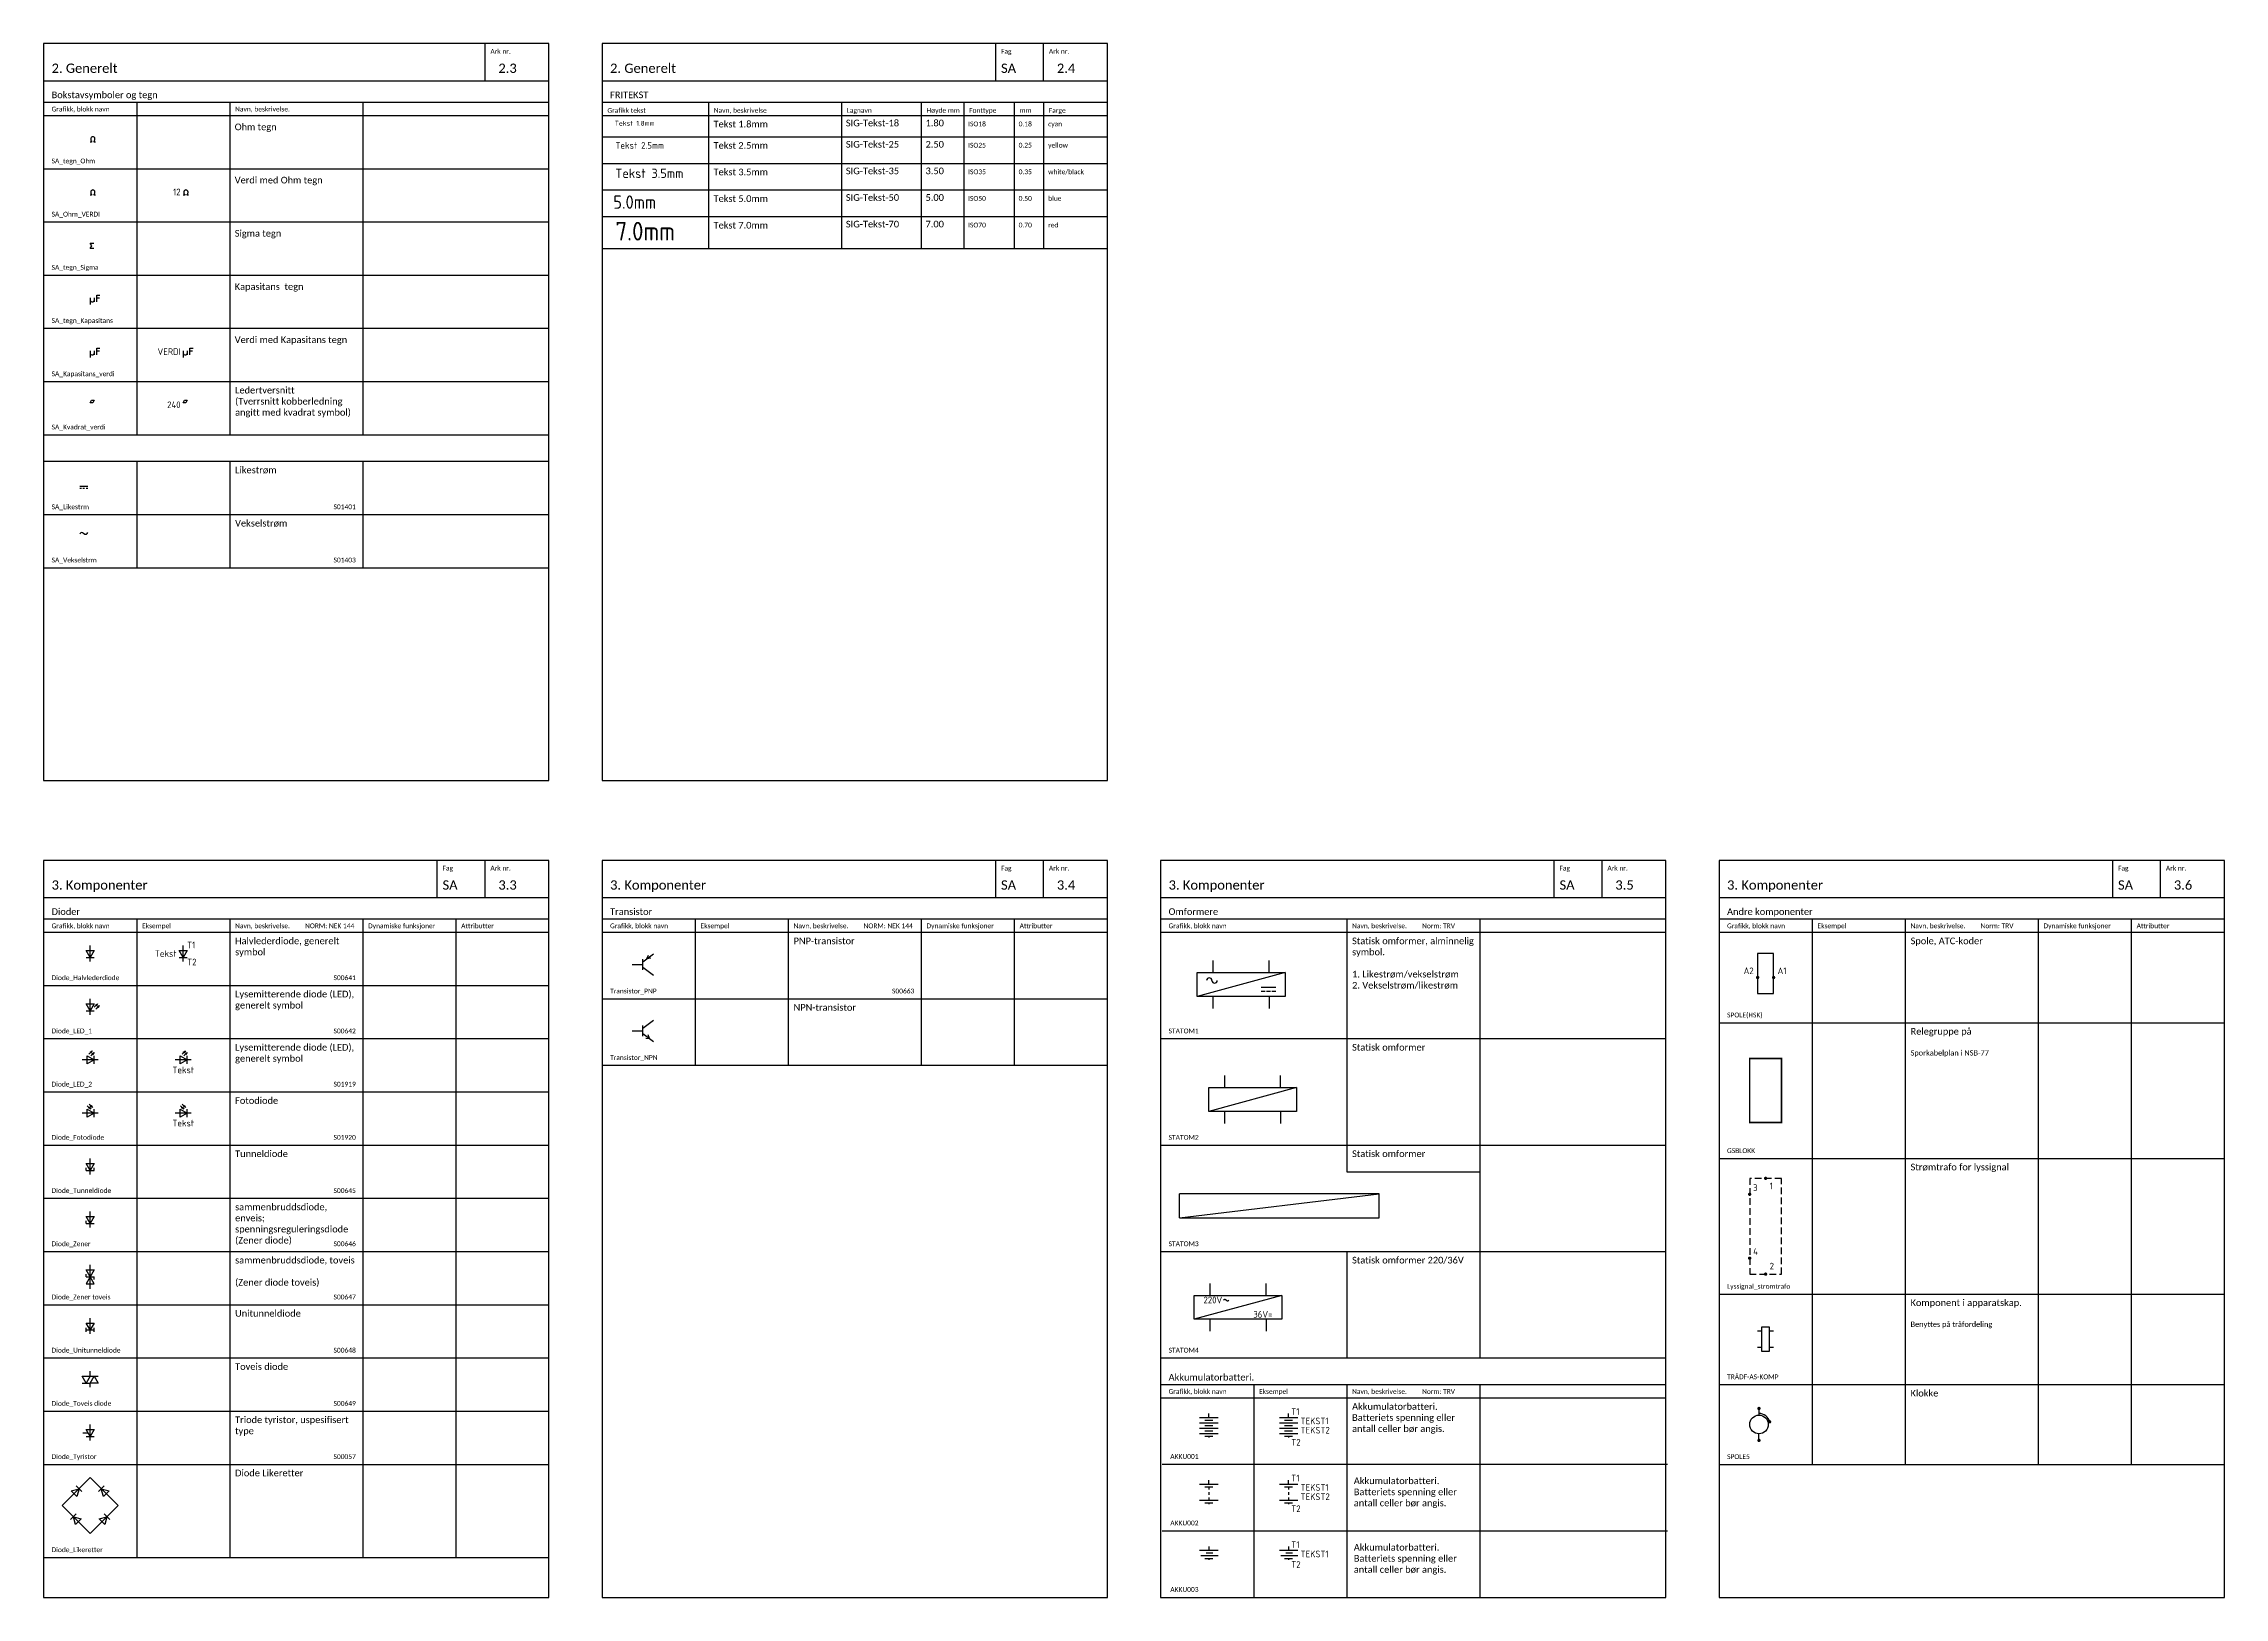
# Model space of a CAD drawing. Extents: x -220 to 1240, y -2179 to 277.
# Drawn here: x 420 to 1240, y -614 to -30 of the extents above; entities that cross this region are included whole.
import ezdxf
from ezdxf.enums import TextEntityAlignment as Align

# ---------------------------------------------------------------- set-up
doc = ezdxf.new("R2010")
doc.units = 0
doc.linetypes.add('HIDDEN_Signal', pattern=[3.75, 2.5, -1.25])
for name, color, linetype in [('KOMP-TEKST25', 2, 'Continuous'), ('KOMP-TEKST35', 7, 'Continuous'), ('KOMPONENTER', 2, 'Continuous'), ('RAMME', 5, 'Continuous'), ('RAMME SYMBOLER', 4, 'Continuous'), ('RAMME TEKST', 7, 'Continuous'), ('Sig-komponenter', 2, 'Continuous'), ('SIG-Tekst-18', 4, 'Continuous'), ('SIG-Tekst-25', 2, 'Continuous'), ('SIG-Tekst-35', 7, 'Continuous'), ('SIG-Tekst-50', 5, 'Continuous'), ('SIG-Tekst-70', 1, 'Continuous')]:
    doc.layers.add(name, color=color, linetype=linetype)
doc.styles.add('Calibri', font='calibri.ttf')
doc.styles.add('ISO18', font='ISO3098.SHX', dxfattribs={"width": 0.85, "height": 1.8})
doc.styles.add('ISO25', font='iso3098.shx', dxfattribs={"height": 2.5})
doc.styles.add('ISO35', font='ISO3098.SHX', dxfattribs={"height": 3.5})
doc.styles.add('ISO50', font='isocp.shx', dxfattribs={"height": 5})
doc.styles.add('ISO70', font='isocp.shx', dxfattribs={"height": 7})

# ---------------------------------------------------------------- blocks, each defined once
blk = doc.blocks.new('STATOM1')
at = {"layer": 'KOMPONENTER', "color": 0, "linetype": 'ByBlock'}
blk.add_line((18, -11.5), (19.5, -11.5), dxfattribs=at)
at = {"layer": 'KOMPONENTER', "color": 0, "linetype": 'ByBlock', "lineweight": -2}
for p, q in [((20, -11.5), (21.5, -11.5)), ((22, -11.5), (23.5, -11.5))]:
    blk.add_line(p, q, dxfattribs=at)
for points in [[(0, -4.5), (0, 0)], [(21, -4.5), (21, 0)], [(27, -4.5), (-6, -13.5)], [(-6, -4.5), (27, -4.5)], [(-6, -13.5), (-6, -4.5)], [(27, -4.5), (27, -13.5)], [(27, -13.5), (-6, -13.5)], [(0, -18), (0, -13.5)], [(18, -10), (23.5, -10)], [(21, -13.5), (21, -18)]]:
    blk.add_lwpolyline(points, dxfattribs=at)
for centre, start, end in [((-1.5, -7.5), 0, 180), ((0.5, -7.5), 180, 0)]:
    blk.add_arc(centre, 1, start, end, dxfattribs=at)
at = {"layer": 'KOMP-TEKST25', "linetype": 'ByBlock', "lineweight": -2, "style": 'ISO25'}
for tag, p in [('TILKOPL1', (1.5, -2.5)), ('TILKOPL2', (22.5, -2.5)), ('T1', (2, -7.5)), ('TILKOPL3', (1.5, -18.02)), ('TILKOPL4', (22.5, -18.02))]:
    blk.add_attdef(tag, p, '', height=2.5, dxfattribs=at)
blk.add_attdef('T2', text='', height=2.5, dxfattribs=at).set_placement((17.4, -12.91), align=Align.RIGHT)
blk = doc.blocks.new('STATOM2')
at = {"layer": 'KOMPONENTER', "color": 0, "linetype": 'ByBlock', "lineweight": -2}
for points in [[(0, -4.5), (0, 0)], [(21, -4.5), (21, 0)], [(27, -4.5), (-6, -13.5)], [(-6, -4.5), (27, -4.5)], [(27, -13.5), (-6, -13.5)], [(0, -18), (0, -13.5)], [(21, -13.5), (21, -18)]]:
    blk.add_lwpolyline(points, dxfattribs=at)
at = {"layer": 'KOMPONENTER', "color": 0, "linetype": 'ByBlock'}
for points in [[(-6, -13.5), (-6, -4.5)], [(27, -4.5), (27, -13.5)]]:
    blk.add_lwpolyline(points, dxfattribs=at)
at = {"layer": 'KOMP-TEKST25', "linetype": 'ByBlock', "lineweight": -2, "style": 'ISO25'}
for tag, p in [('TILKOPL1', (1.5, -2.5)), ('TILKOPL2', (22.5, -2.5)), ('T1', (-4.82, -7.5)), ('TILKOPL3', (1.5, -18.02)), ('TILKOPL4', (22.5, -18.02))]:
    blk.add_attdef(tag, p, '', height=2.5, dxfattribs=at)
blk.add_attdef('T2', text='', height=2.5, dxfattribs=at).set_placement((25.95, -12.91), align=Align.RIGHT)
blk = doc.blocks.new('STATOM3')
at = {"layer": 'KOMPONENTER', "color": 0, "linetype": 'ByBlock', "lineweight": -2}
for points in [[(-6, -9), (69, 0)], [(-6, -9), (-6, 0)], [(0, 0), (-6, 0)], [(63, 0), (0, 0)], [(69, 0), (63, 0)], [(69, -9), (69, 0)], [(-6, -9), (0, -9)], [(0, -9), (63, -9)], [(63, -9), (69, -9)]]:
    blk.add_lwpolyline(points, dxfattribs=at)
at = {"layer": 'KOMP-TEKST25', "linetype": 'ByBlock', "lineweight": -2, "style": 'ISO25'}
for tag, p in [('TILKOPL1', (1.57, 1.42)), ('TILKOPL2', (64.49, 1.42)), ('TEKST1', (0, -4.5)), ('TILKOPL3', (1.57, -14.1)), ('TILKOPL4', (64.49, -14.1))]:
    blk.add_attdef(tag, p, '', height=2.5, dxfattribs=at)
blk.add_attdef('TEKST2', text='', height=2.5, dxfattribs=at).set_placement((63.06, -7.5), align=Align.RIGHT)
blk = doc.blocks.new('STATOM4')
at = {"layer": 'KOMPONENTER', "color": 0, "linetype": 'ByBlock', "lineweight": -2}
for points in [[(0, -4.5), (0, 0)], [(21, -4.5), (21, 0)], [(-6, -4.5), (27, -4.5)], [(27, -4.5), (-6, -13.5)], [(-6, -13.5), (-6, -4.5)], [(5.03, -6.27), (5.15, -6.16), (5.26, -6.08), (5.35, -6.02), (5.44, -5.99), (5.51, -5.98), (5.59, -5.98), (5.66, -6.01), (5.74, -6.04), (5.81, -6.09), (5.89, -6.15), (5.97, -6.21), (6.05, -6.27), (6.13, -6.33), (6.2, -6.39), (6.28, -6.45), (6.36, -6.5), (6.43, -6.53), (6.5, -6.56), (6.58, -6.56), (6.66, -6.55), (6.74, -6.52), (6.84, -6.46), (6.94, -6.38), (7.06, -6.27)], [(27, -4.5), (27, -13.5)], [(27, -13.5), (-6, -13.5)], [(0, -18), (0, -13.5)], [(21, -13.5), (21, -18)]]:
    blk.add_lwpolyline(points, dxfattribs=at)
at = {"layer": 'KOMP-TEKST25', "linetype": 'ByBlock', "lineweight": -2, "style": 'ISO25'}
for tag, p in [('TILKOPL1', (1.5, -2.5)), ('TILKOPL2', (22.5, -2.5)), ('T1', (-2.5, -7.5)), ('TILKOPL3', (1.5, -18.02)), ('TILKOPL4', (22.5, -18.02))]:
    blk.add_attdef(tag, p, '', height=2.5, dxfattribs=at)
blk.add_attdef('T2', text='', height=2.5, dxfattribs=at).set_placement((23.4, -12.91), align=Align.RIGHT)
blk = doc.blocks.new('Diode_Halvlederdiode')
at = {"color": 0, "linetype": 'ByBlock', "lineweight": -2}
for p, q in [((0, -6), (0, 0)), ((-1.5, -1.9), (1.5, -1.9)), ((0, -4.5), (-1.5, -1.9)), ((-1.5, -4.5), (1.5, -4.5)), ((1.5, -1.9), (0, -4.5))]:
    blk.add_line(p, q, dxfattribs=at)
at = {"layer": 'KOMP-TEKST25', "style": 'ISO25'}
for tag, p in [('T1', (1.5, -1.05)), ('T2', (1.5, -7.45))]:
    blk.add_attdef(tag, p, '', height=2.5, dxfattribs=at)
blk.add_attdef('TEKST', text='', height=2.5, dxfattribs=at).set_placement((-2.5, -4.25), align=Align.RIGHT)
blk = doc.blocks.new('Diode_LED_1')
at = {"linetype": 'ByBlock', "lineweight": -2}
h = blk.add_hatch(color=0, dxfattribs=at)
h.dxf.hatch_style = 1
h.paths.add_polyline_path([(2.31, -2.74), (1.97, -2.39), (2.77, -1.93)])
h = blk.add_hatch(color=0, dxfattribs=at)
h.dxf.hatch_style = 1
h.paths.add_polyline_path([(2.97, -3.4), (2.63, -3.05), (3.43, -2.59)])
at = {"color": 0, "linetype": 'ByBlock', "lineweight": -2}
for p, q in [((0, -6), (0, 0)), ((-1.5, -1.9), (1.5, -1.9)), ((0, -4.5), (-1.5, -1.9)), ((-1.5, -4.5), (1.5, -4.5)), ((1.5, -1.9), (0, -4.5)), ((2.77, -1.93), (1.5, -3.2)), ((3.43, -2.59), (2.16, -3.86))]:
    blk.add_line(p, q, dxfattribs=at)
for points in [[(2.31, -2.74), (1.97, -2.39), (2.77, -1.93)], [(2.97, -3.4), (2.63, -3.05), (3.43, -2.59)]]:
    blk.add_lwpolyline(points, close=True, dxfattribs=at)
at = {"layer": 'KOMP-TEKST25', "style": 'ISO25'}
for tag, p in [('T1', (1.5, -1.05)), ('T2', (1.5, -7.45))]:
    blk.add_attdef(tag, p, '', height=2.5, dxfattribs=at)
blk.add_attdef('TEKST', text='', height=2.5, dxfattribs=at).set_placement((-2.5, -4.25), align=Align.RIGHT)
blk = doc.blocks.new('Diode_LED_2')
at = {"linetype": 'ByBlock', "lineweight": -2}
h = blk.add_hatch(color=0, dxfattribs=at)
h.dxf.hatch_style = 1
h.paths.add_polyline_path([(3.35, 2.63), (3.01, 2.97), (3.81, 3.43)])
h = blk.add_hatch(color=0, dxfattribs=at)
h.dxf.hatch_style = 1
h.paths.add_polyline_path([(4.01, 1.97), (3.67, 2.31), (4.47, 2.77)])
at = {"color": 0, "linetype": 'ByBlock', "lineweight": -2}
for p, q in [((6, 0), (0, 0)), ((1.9, -1.5), (1.9, 1.5)), ((1.9, 1.5), (4.5, 0)), ((4.5, 0), (1.9, -1.5)), ((3.81, 3.43), (2.54, 2.16)), ((4.47, 2.77), (3.2, 1.5)), ((4.5, -1.5), (4.5, 1.5))]:
    blk.add_line(p, q, dxfattribs=at)
for points in [[(3.35, 2.63), (3.01, 2.97), (3.81, 3.43)], [(4.01, 1.97), (3.67, 2.31), (4.47, 2.77)]]:
    blk.add_lwpolyline(points, close=True, dxfattribs=at)
at = {"layer": 'KOMP-TEKST25', "style": 'ISO25'}
blk.add_attdef('TEKST', text='', height=2.5, dxfattribs=at).set_placement((3, -5), align=Align.CENTER)
blk = doc.blocks.new('Diode_Fotodiode')
at = {"linetype": 'ByBlock', "lineweight": -2}
h = blk.add_hatch(color=0, dxfattribs=at)
h.dxf.hatch_style = 1
h.paths.add_polyline_path([(2.39, 1.97), (2.74, 2.31), (3.2, 1.5)])
h = blk.add_hatch(color=0, dxfattribs=at)
h.dxf.hatch_style = 1
h.paths.add_polyline_path([(3.05, 2.63), (3.4, 2.97), (3.86, 2.16)])
at = {"color": 0, "linetype": 'ByBlock', "lineweight": -2}
for p, q in [((6, 0), (0, 0)), ((1.9, -1.5), (1.9, 1.5)), ((1.9, 1.5), (4.5, 0)), ((4.5, 0), (1.9, -1.5)), ((3.2, 1.5), (1.93, 2.77)), ((3.86, 2.16), (2.59, 3.43)), ((4.5, -1.5), (4.5, 1.5))]:
    blk.add_line(p, q, dxfattribs=at)
for points in [[(2.39, 1.97), (2.74, 2.31), (3.2, 1.5)], [(3.05, 2.63), (3.4, 2.97), (3.86, 2.16)]]:
    blk.add_lwpolyline(points, close=True, dxfattribs=at)
at = {"layer": 'KOMP-TEKST25', "style": 'ISO25'}
blk.add_attdef('TEKST', text='', height=2.5, dxfattribs=at).set_placement((3, -5), align=Align.CENTER)
blk = doc.blocks.new('Diode_Tunneldiode')
at = {"color": 0, "linetype": 'ByBlock', "lineweight": -2}
for p, q in [((0, -6), (0, 0)), ((-1.5, -1.9), (1.5, -1.9)), ((0, -4.5), (-1.5, -1.9)), ((-1.5, -4.5), (-1.5, -3.5)), ((-1.5, -4.5), (1.5, -4.5)), ((1.5, -1.9), (0, -4.5)), ((1.5, -4.5), (1.5, -3.5))]:
    blk.add_line(p, q, dxfattribs=at)
at = {"layer": 'KOMP-TEKST25', "style": 'ISO25'}
for tag, p in [('T1', (1.5, -1.05)), ('T2', (1.5, -7.45))]:
    blk.add_attdef(tag, p, '', height=2.5, dxfattribs=at)
blk.add_attdef('TEKST', text='', height=2.5, dxfattribs=at).set_placement((-2.5, -4.25), align=Align.RIGHT)
blk = doc.blocks.new('Diode_Zener')
at = {"color": 0, "linetype": 'ByBlock', "lineweight": -2}
for p, q in [((0, -6), (0, 0)), ((-1.5, -1.9), (1.5, -1.9)), ((0, -4.5), (-1.5, -1.9)), ((-1.5, -4.5), (-1.5, -3.5)), ((-1.5, -4.5), (1.5, -4.5)), ((1.5, -1.9), (0, -4.5))]:
    blk.add_line(p, q, dxfattribs=at)
at = {"layer": 'KOMP-TEKST25', "style": 'ISO25'}
for tag, p in [('T1', (1.5, -1.05)), ('T2', (1.5, -7.45))]:
    blk.add_attdef(tag, p, '', height=2.5, dxfattribs=at)
blk.add_attdef('TEKST', text='', height=2.5, dxfattribs=at).set_placement((-2.5, -4.25), align=Align.RIGHT)
blk = doc.blocks.new('Diode_Zener toveis')
at = {"color": 0, "linetype": 'ByBlock', "lineweight": -2}
for p, q in [((0, -9), (0, 0)), ((-1.5, -1.9), (1.5, -1.9)), ((0, -4.5), (-1.5, -1.9)), ((-1.5, -4.5), (-1.5, -3.5)), ((-1.5, -4.5), (1.5, -4.5)), ((0, -4.5), (-1.5, -7.1)), ((-1.5, -7.1), (1.5, -7.1)), ((1.5, -1.9), (0, -4.5)), ((1.5, -7.1), (0, -4.5)), ((1.5, -5.5), (1.5, -4.5))]:
    blk.add_line(p, q, dxfattribs=at)
at = {"layer": 'KOMP-TEKST25', "style": 'ISO25'}
for tag, p in [('T1', (1.5, -1.05)), ('T2', (1.5, -10.45))]:
    blk.add_attdef(tag, p, '', height=2.5, dxfattribs=at)
blk.add_attdef('TEKST', text='', height=2.5, dxfattribs=at).set_placement((-2.5, -5.75), align=Align.RIGHT)
blk = doc.blocks.new('Diode_Unitunneldiode')
at = {"color": 0, "linetype": 'ByBlock', "lineweight": -2}
for p, q in [((0, -6), (0, 0)), ((-1.5, -1.9), (1.5, -1.9)), ((0, -4.5), (-1.5, -1.9)), ((-1.5, -5.25), (-1.5, -3.75)), ((-1.5, -4.5), (1.5, -4.5)), ((1.5, -1.9), (0, -4.5)), ((1.5, -5.25), (1.5, -3.75))]:
    blk.add_line(p, q, dxfattribs=at)
at = {"layer": 'KOMP-TEKST25', "style": 'ISO25'}
for tag, p in [('T1', (1.5, -1.05)), ('T2', (1.5, -7.45))]:
    blk.add_attdef(tag, p, '', height=2.5, dxfattribs=at)
blk.add_attdef('TEKST', text='', height=2.5, dxfattribs=at).set_placement((-2.5, -4.25), align=Align.RIGHT)
blk = doc.blocks.new('Diode_Toveis diode')
at = {"color": 0, "linetype": 'ByBlock', "lineweight": -2}
for p, q in [((0, -1.9), (0, 0)), ((-3, -1.9), (0, -1.9)), ((-1.5, -4.5), (-3, -1.9)), ((-3, -4.5), (0, -4.5)), ((0, -1.9), (-1.5, -4.5)), ((0, -4.5), (1.5, -1.9)), ((0, -1.9), (3, -1.9)), ((0, -6), (0, -4.5)), ((3, -4.5), (0, -4.5)), ((1.5, -1.9), (3, -4.5))]:
    blk.add_line(p, q, dxfattribs=at)
at = {"layer": 'KOMP-TEKST25', "style": 'ISO25'}
for tag, p in [('T1', (1.5, -1.05)), ('T2', (1.5, -7.45))]:
    blk.add_attdef(tag, p, '', height=2.5, dxfattribs=at)
blk.add_attdef('TEKST', text='', height=2.5, dxfattribs=at).set_placement((-4, -4.25), align=Align.RIGHT)
blk = doc.blocks.new('Diode_Tyristor')
at = {"color": 0, "linetype": 'ByBlock', "lineweight": -2}
for p, q in [((0, -6), (0, 0)), ((-2.75, -3.2), (-0.75, -3.2)), ((-1.5, -1.9), (1.5, -1.9)), ((0, -4.5), (-1.5, -1.9)), ((-1.5, -4.5), (1.5, -4.5)), ((1.5, -1.9), (0, -4.5))]:
    blk.add_line(p, q, dxfattribs=at)
at = {"layer": 'KOMP-TEKST25', "style": 'ISO25'}
for tag, p in [('T1', (1.5, -1.05)), ('T2', (1.5, -7.45))]:
    blk.add_attdef(tag, p, '', height=2.5, dxfattribs=at)
blk.add_attdef('TEKST', text='', height=2.5, dxfattribs=at).set_placement((-3.5, -4.25), align=Align.RIGHT)
blk = doc.blocks.new('Diode_Likeretter')
at = {"color": 0, "linetype": 'ByBlock', "lineweight": -2}
for p, q in [((0, 0), (-10.5, -10.5)), ((0, 0), (10.5, -10.5)), ((-7.09, -4.97), (-4.19, -4.19)), ((-4.97, -7.09), (-7.09, -4.97)), ((-3.13, -5.25), (-5.25, -3.13)), ((-4.19, -4.19), (-4.97, -7.09)), ((5.25, -3.13), (3.13, -5.25)), ((4.97, -7.09), (4.19, -4.19)), ((4.19, -4.19), (7.09, -4.97)), ((7.09, -4.97), (4.97, -7.09)), ((-10.5, -10.5), (0, -21)), ((-5.25, -13.63), (-7.37, -15.75)), ((-5.53, -17.59), (-6.31, -14.69)), ((-6.31, -14.69), (-3.41, -15.47)), ((-3.41, -15.47), (-5.53, -17.59)), ((10.5, -10.5), (0, -21)), ((3.41, -15.47), (6.31, -14.69)), ((5.53, -17.59), (3.41, -15.47)), ((7.37, -15.75), (5.25, -13.63)), ((6.31, -14.69), (5.53, -17.59))]:
    blk.add_line(p, q, dxfattribs=at)
at = {"layer": 'KOMP-TEKST25', "style": 'ISO25'}
blk.add_attdef('TEKST', text='', height=2.5, dxfattribs=at).set_placement((0, -26), align=Align.CENTER)
blk = doc.blocks.new('Transistor_PNP')
at = {"color": 0, "linetype": 'ByBlock', "lineweight": -2}
for p, q in [((0, 0), (4, 0)), ((4, 1), (8, 4)), ((4, -2), (4, 2)), ((5.48, 2.11), (6.07, 3.49)), ((6.97, 2.29), (5.48, 2.11)), ((4, -1), (8, -4))]:
    blk.add_line(p, q, dxfattribs=at)
blk = doc.blocks.new('AKKU001')
at = {"layer": 'KOMPONENTER', "color": 0, "linetype": 'ByBlock', "lineweight": -2}
for points in [[(0, -1.5), (0, 0)], [(-3.5, -1.5), (3.5, -1.5)], [(-3.5, -3.5), (3.5, -3.5)], [(-3.5, -5.5), (3.5, -5.5)], [(-3.5, -7.5), (3.5, -7.5)], [(-1.5, -2.5), (1.5, -2.5)], [(-1.5, -4.5), (1.5, -4.5)], [(-1.5, -6.5), (1.5, -6.5)], [(-1.5, -8.5), (1.5, -8.5)], [(0, -8.5), (0, -9)]]:
    blk.add_lwpolyline(points, dxfattribs=at)
at = {"layer": 'KOMP-TEKST25', "style": 'ISO25'}
for tag, p in [('TILKOPL1', (1, -0.5)), ('TEKST1', (4.5, -4)), ('TEKST2', (4.5, -7.48)), ('TILKOPL2', (1, -12.01))]:
    blk.add_attdef(tag, p, '', height=2.5, dxfattribs=at)
blk = doc.blocks.new('AKKU002')
at = {"layer": 'KOMPONENTER', "color": 0, "linetype": 'ByBlock', "lineweight": -2}
for points in [[(0, -1.5), (0, 0)], [(-3.5, -1.5), (3.5, -1.5)], [(-3.5, -7.5), (3.5, -7.5)], [(-1.5, -2.5), (1.5, -2.5)], [(0, -2.5), (0, -3.5)], [(0, -4.5), (0, -5.5)], [(0, -6.5), (0, -7.5)], [(-1.5, -8.5), (1.5, -8.5)], [(0, -8.5), (0, -9)]]:
    blk.add_lwpolyline(points, dxfattribs=at)
at = {"layer": 'KOMP-TEKST25', "style": 'ISO25'}
for tag, p in [('TILKOPL1', (1, -0.5)), ('TEKST1', (4.5, -4)), ('TEKST2', (4.5, -7.48)), ('TILKOPL2', (1, -12.01))]:
    blk.add_attdef(tag, p, '', height=2.5, dxfattribs=at)
blk = doc.blocks.new('AKKU003')
at = {"layer": 'KOMPONENTER', "color": 0, "linetype": 'ByBlock', "lineweight": -2}
for points in [[(0, 0), (0, -1.5)], [(3.5, -1.5), (-3.5, -1.5)], [(3.5, -3.5), (-3, -3.5)], [(-1.5, -4.5), (1.5, -4.5)], [(1.5, -2.5), (-1, -2.5)], [(0, -4.5), (0, -5)]]:
    blk.add_lwpolyline(points, dxfattribs=at)
at = {"layer": 'KOMP-TEKST25', "style": 'ISO25'}
for tag, p in [('TILKOPL1', (1, -0.5)), ('TILKOPL2', (1, -7.97)), ('TEKST1', (4.5, -4))]:
    blk.add_attdef(tag, p, '', height=2.5, dxfattribs=at)
blk = doc.blocks.new('Transistor_NPN')
at = {"color": 0, "linetype": 'ByBlock', "lineweight": -2}
for p, q in [((0, 0), (4, 0)), ((4, 1), (8, 4)), ((4, -2), (4, 2)), ((4, -1), (8, -4)), ((5.03, -2.71), (6.52, -2.89)), ((6.52, -2.89), (5.93, -1.51))]:
    blk.add_line(p, q, dxfattribs=at)
blk = doc.blocks.new('SA_tegn_Sigma')
blk.add_lwpolyline([(1.33, 0), (0, 0), (0.66, 1.05), (0, 2), (1.33, 2)])
blk = doc.blocks.new('SA_Likestrm')
for p, q in [((0, 0.75), (3, 0.75)), ((0, 0), (0.65, 0)), ((1.175, 0), (1.825, 0)), ((2.35, 0), (3, 0))]:
    blk.add_line(p, q)
blk = doc.blocks.new('SA_Vekselstrm')
blk.add_line((1.17, 0.5), (1.83, 0.11))
for centre, start, end in [((0.77, -0.18), 59.89421, 166.67654), ((2.23, 0.79), 239.89421, 346.67654)]:
    blk.add_arc(centre, 0.791, start, end)
blk = doc.blocks.new('SA_tegn_Ohm')
at = {"linetype": 'ByBlock', "lineweight": -2}
blk.add_open_spline([(2, 0), (1.83, 0), (1.65, 0), (1.46, 0), (1.46, 0.11), (1.46, 0.24), (1.46, 0.37), (1.54, 0.43), (1.61, 0.51), (1.75, 0.74), (1.79, 0.91), (1.8, 1.18), (1.79, 1.29), (1.73, 1.49), (1.68, 1.59), (1.52, 1.8), (1.4, 1.89), (1.18, 1.98), (1.08, 2), (0.9, 2), (0.8, 1.98), (0.58, 1.88), (0.46, 1.78), (0.31, 1.57), (0.27, 1.48), (0.2, 1.25), (0.19, 1.09), (0.24, 0.79), (0.3, 0.64), (0.43, 0.46), (0.48, 0.41), (0.54, 0.37), (0.54, 0.24), (0.54, 0.11), (0.54, 0), (0.35, 0), (0.17, 0), (0, 0)], degree=3, knots=[0, 0, 0, 0, 1, 1, 1, 2, 2, 2, 2.384119, 2.384119, 2.920802, 2.920802, 3.298001, 3.298001, 3.6752, 3.6752, 4.181985, 4.181985, 4.543091, 4.543091, 4.904196, 4.904196, 5.422313, 5.422313, 5.774891, 5.774891, 6.289468, 6.289468, 6.804044, 6.804044, 7.066694, 7.066694, 7.066694, 8.066694, 8.066694, 8.066694, 9.066694, 9.066694, 9.066694, 9.066694], dxfattribs=at)
blk = doc.blocks.new('SA_Ohm_VERDI')
blk.add_blockref('SA_tegn_Ohm', (0, 0))
at = {"layer": 'KOMP-TEKST25', "style": 'ISO25'}
blk.add_attdef('VERDI', text='', height=2.5, dxfattribs=at).set_placement((-1, 0), align=Align.RIGHT)
blk = doc.blocks.new('GSBLOKK')
at = {"const_width": 0.6}
blk.add_lwpolyline([(0, -12), (0, 12), (12, 12), (12, -12)], close=True, dxfattribs=at)
at = {"layer": 'KOMP-TEKST25', "style": 'ISO25'}
for tag, p in [('6', (-3, 7)), ('1', (2, 8)), ('9', (14, 7)), ('7', (-3, 1)), ('2', (2, 5)), ('3', (2, 2)), ('10', (14, 1)), ('8', (-3, -5)), ('4', (2, -6)), ('5', (2, -9)), ('11', (14, -5))]:
    blk.add_attdef(tag, p, '', height=2.5, dxfattribs=at)
blk = doc.blocks.new('Lyssignal_stromtrafo')
at = {"layer": 'KOMPONENTER', "color": 0, "linetype": 'HIDDEN_Signal'}
for p, q in [((6, 0), (-6, 0)), ((6, 0), (-6, 0)), ((-6, 0), (-6, -36)), ((6, -36), (6, 0)), ((-6, -36), (6, -36))]:
    blk.add_line(p, q, dxfattribs=at)
at = {"layer": 'KOMPONENTER', "color": 0, "linetype": 'ByBlock', "const_width": 0.625}
for points in [[(-0.31, 0, 1), (0.31, 0, 1)], [(-6.31, -6, 1), (-5.69, -6, 1)], [(-6.31, -30, 1), (-5.69, -30, 1)], [(-0.31, -36, 1), (0.31, -36, 1)]]:
    blk.add_lwpolyline(points, format="xyb", close=True, dxfattribs=at)
at = {"layer": 'KOMP-TEKST25', "style": 'ISO25'}
for tag, p in [('3', (-4.69, -4.75)), ('1', (1.52, -4.1)), ('4', (-4.69, -28.75)), ('2', (1.52, -34.24))]:
    blk.add_attdef(tag, p, '', height=2.5, dxfattribs=at)
at = {"layer": 'KOMP-TEKST35', "style": 'ISO35'}
blk.add_attdef('NUMMER', text='', height=3.5, dxfattribs=at).set_placement((0, -18), align=Align.MIDDLE)
blk = doc.blocks.new('TRÅDF-AS-KOMP')
at = {"layer": 'KOMPONENTER', "color": 0, "linetype": 'ByBlock', "lineweight": -2}
for p, q in [((1.5, 6), (0, 6)), ((0, 0), (1.5, 0)), ((6, 6), (4.5, 6)), ((4.5, 0), (6, 0))]:
    blk.add_line(p, q, dxfattribs=at)
blk.add_lwpolyline([(1.5, 7.5), (1.5, -1.5), (4.5, -1.5), (4.5, 7.5)], close=True, dxfattribs=at)
blk = doc.blocks.new('SPOLE(HSK)')
at = {"layer": 'KOMPONENTER', "color": 0, "linetype": 'ByBlock', "lineweight": -2, "elevation": 1}
blk.add_lwpolyline([(0, -6), (6, -6), (6, 9), (0, 9)], close=True, dxfattribs=at)
at = {"layer": 'KOMPONENTER', "color": 0, "linetype": 'ByBlock', "lineweight": -2, "const_width": 0.625}
for points in [[(-0.3125, 0, 1), (0.3125, 0, 1)], [(5.6875, 0, 1), (6.3125, 0, 1)]]:
    blk.add_lwpolyline(points, format="xyb", close=True, dxfattribs=at)
at = {"layer": 'KOMP-TEKST25', "style": 'ISO25'}
blk.add_attdef('TEKST1', text='', height=2.5, dxfattribs=at).set_placement((-1.5, 2.5), align=Align.MIDDLE_RIGHT)
blk.add_attdef('TEKST3', text='', height=2.5, rotation=90, dxfattribs=at).set_placement((3, 0), align=Align.MIDDLE_CENTER)
blk.add_attdef('TEKST2', text='', height=2.5, dxfattribs=at).set_placement((7.5, 2.5), align=Align.MIDDLE_LEFT)
blk = doc.blocks.new('SA_tegn_Kapasitans')
at = {"color": 0, "linetype": 'ByBlock', "lineweight": -2}
for p, q in [((0, 1.5), (0, -1)), ((0.6, 0), (1, 0)), ((1.5, 1.5), (1.5, 0))]:
    blk.add_line(p, q, dxfattribs=at)
for points in [[(2.5, 0), (2.5, 2.5)], [(2.5, 2.5), (3.7, 2.5)], [(2.5, 1.5), (3.5, 1.5)]]:
    blk.add_lwpolyline(points, dxfattribs=at)
for centre, radius, start, end in [((0.6, 0.6), 0.6, 180, 270), ((1, 0.5), 0.5, 270, 0)]:
    blk.add_arc(centre, radius, start, end, dxfattribs=at)
blk = doc.blocks.new('SA_Kapasitans_verdi')
at = {"color": 0, "linetype": 'ByBlock', "lineweight": -2}
for p, q in [((0, 1.5), (0, -1)), ((0.6, 0), (1, 0)), ((1.5, 1.5), (1.5, 0))]:
    blk.add_line(p, q, dxfattribs=at)
for points in [[(2.5, 0), (2.5, 2.5)], [(2.5, 2.5), (3.7, 2.5)], [(2.5, 1.5), (3.5, 1.5)]]:
    blk.add_lwpolyline(points, dxfattribs=at)
for centre, radius, start, end in [((0.6, 0.6), 0.6, 180, 270), ((1, 0.5), 0.5, 270, 0)]:
    blk.add_arc(centre, radius, start, end, dxfattribs=at)
at = {"layer": 'KOMP-TEKST25', "style": 'ISO25'}
blk.add_attdef('VERDI', text='', height=2.5, dxfattribs=at).set_placement((-1, 0), align=Align.RIGHT)
blk = doc.blocks.new('SA_Kvadrat_verdi')
at = {"layer": 'KOMPONENTER', "color": 0, "linetype": 'ByBlock', "lineweight": -2}
for p, q in [((0, 2), (0.5, 3)), ((1, 2), (0, 2)), ((0.5, 3), (1.5, 3)), ((1.5, 3), (1, 2))]:
    blk.add_line(p, q, dxfattribs=at)
at = {"layer": 'KOMP-TEKST25', "linetype": 'ByBlock', "lineweight": -2, "style": 'ISO25'}
blk.add_attdef('TEKST1', text='', height=2.5, dxfattribs=at).set_placement((-1, 0), align=Align.RIGHT)
blk = doc.blocks.new('SPOLE5')
at = {"layer": 'KOMPONENTER', "color": 0, "linetype": 'ByBlock', "lineweight": -2}
for p, q in [((0, 0), (0, -2.5)), ((0, -12), (0, -9.5))]:
    blk.add_line(p, q, dxfattribs=at)
at = {"layer": 'KOMPONENTER', "color": 0, "linetype": 'ByBlock', "lineweight": -2, "const_width": 0.625}
for points in [[(-0.31, 0, 1), (0.31, 0, 1)], [(3.69, -5, 1), (4.31, -5, 1)], [(-0.31, -12, 1), (0.31, -12, 1)]]:
    blk.add_lwpolyline(points, format="xyb", close=True, dxfattribs=at)
at = {"layer": 'KOMPONENTER', "color": 0, "linetype": 'ByBlock', "lineweight": -2}
blk.add_circle((0, -6), 3.5, dxfattribs=at)
blk.add_arc((0, -6), 4.12, 14.03624, 90, dxfattribs=at)
at = {"layer": 'KOMP-TEKST25', "linetype": 'ByBlock', "lineweight": -2, "style": 'ISO25'}
blk.add_attdef('TEKST1', (5.22, -7.24), '', height=2.5, dxfattribs=at)

msp = doc.modelspace()

# ---------------------------------------------------------------- linework, layer by layer
at = {"layer": 'RAMME'}
for points in [[(610, -30), (420, -30), (420, -307), (610, -307)], [(820, -30), (630, -30), (630, -307), (820, -307)], [(610, -337), (420, -337), (420, -614), (610, -614)], [(820, -337), (630, -337), (630, -614), (820, -614)], [(1030, -337), (840, -337), (840, -614), (1030, -614)], [(1240, -337), (1050, -337), (1050, -614), (1240, -614)]]:
    msp.add_lwpolyline(points, close=True, dxfattribs=at)
for points in [[(420, -44), (610, -44)], [(630, -44), (820, -44)], [(420, -351), (610, -351)], [(630, -351), (820, -351)], [(840, -351), (1030, -351)], [(1050, -351), (1240, -351)]]:
    msp.add_lwpolyline(points, dxfattribs=at)
at = {"layer": 'RAMME SYMBOLER'}
for p, q in [((586, -44), (586, -30)), ((778, -44), (778, -30)), ((796, -44), (796, -30)), ((420, -52), (610, -52)), ((420, -57), (610, -57)), ((455, -52), (455, -177)), ((490, -52), (490, -177)), ((540, -52), (540, -177)), ((630, -52), (820, -52)), ((630, -57), (820, -57)), ((670, -52), (670, -107)), ((720, -52), (720, -107)), ((750, -52), (750, -107)), ((766, -52), (766, -107)), ((785, -52), (785, -107)), ((796, -52), (796, -107)), ((630, -65), (820, -65)), ((420, -77), (610, -77)), ((630, -75), (820, -75)), ((630, -85), (820, -85)), ((420, -97), (610, -97)), ((630, -95), (820, -95)), ((630, -107), (820, -107)), ((420, -117), (610, -117)), ((420, -137), (610, -137)), ((420, -157), (610, -157)), ((420, -177), (610, -177)), ((420, -187), (610, -187)), ((455, -187), (455, -227)), ((490, -187), (490, -227)), ((540, -187), (540, -227)), ((420, -207), (610, -207)), ((420, -227), (610, -227)), ((568, -351), (568, -337)), ((586, -351), (586, -337)), ((778, -351), (778, -337)), ((796, -351), (796, -337)), ((988, -351), (988, -337)), ((1006, -351), (1006, -337)), ((1198, -351), (1198, -337)), ((1216, -351), (1216, -337)), ((420, -359), (610, -359)), ((455, -359), (455, -599)), ((490, -359), (490, -599)), ((540, -359), (540, -599)), ((575, -359), (575, -599)), ((630, -359), (820, -359)), ((665, -359), (665, -414)), ((700, -359), (700, -414)), ((750, -359), (750, -414)), ((785, -359), (785, -414)), ((840, -359), (1030, -359)), ((910, -359), (910, -454)), ((960, -359), (960, -524)), ((1050, -359), (1240, -359)), ((1085, -359), (1085, -564)), ((1120, -359), (1120, -564)), ((1170, -359), (1170, -564)), ((1205, -359), (1205, -564)), ((420, -364), (610, -364)), ((630, -364), (820, -364)), ((840, -364), (1030, -364)), ((1050, -364), (1240, -364)), ((420, -384), (610, -384)), ((630, -389), (820, -389)), ((1050, -398), (1240, -398)), ((420, -404), (610, -404)), ((840, -404), (1030, -404)), ((630, -414), (820, -414)), ((420, -424), (610, -424)), ((420, -444), (610, -444)), ((840, -444), (1030, -444)), ((1050, -449), (1240, -449)), ((910, -454), (960, -454)), ((420, -464), (610, -464)), ((420, -484), (610, -484)), ((840, -484), (1030, -484)), ((910, -484), (910, -524)), ((1050, -500), (1240, -500)), ((420, -504), (610, -504)), ((420, -524), (610, -524)), ((840, -524), (1030, -524)), ((840, -534), (1030, -534)), ((840, -539), (1030, -539)), ((875, -534), (875, -614)), ((910, -534), (910, -614)), ((960, -534), (960, -614)), ((1050, -534), (1240, -534)), ((420, -544), (610, -544)), ((420, -564), (610, -564)), ((840.65, -563.93), (1030.65, -563.93)), ((1050, -564), (1240, -564)), ((840.65, -588.93), (1030.65, -588.93)), ((420, -599), (610, -599))]:
    msp.add_line(p, q, dxfattribs=at)

# ---------------------------------------------------------------- block references
at = {"layer": 'Sig-komponenter'}
for name, p in [('SA_tegn_Ohm', (437.5, -67)), ('SA_Ohm_VERDI', (437.5, -87)), ('SA_tegn_Sigma', (437.5, -107)), ('SA_tegn_Kapasitans', (437.5, -127)), ('SA_Kapasitans_verdi', (437.5, -147)), ('SA_Kvadrat_verdi', (437.5, -167)), ('SA_Likestrm', (433.59, -197.12)), ('SA_Vekselstrm', (433.59, -214.42)), ('Diode_Halvlederdiode', (437.5, -369)), ('Transistor_PNP', (641.36, -376.08)), ('STATOM1', (859.81, -374.65)), ('Diode_LED_1', (437.5, -389)), ('Transistor_NPN', (641.36, -401.08)), ('Diode_LED_2', (434.5, -412)), ('STATOM2', (864.13, -417.85)), ('GSBLOKK', (1061.5, -423.5)), ('Diode_Fotodiode', (434.5, -432)), ('Diode_Tunneldiode', (437.5, -449)), ('STATOM3', (853.14, -462.31)), ('Diode_Zener', (437.5, -469)), ('Diode_Zener toveis', (437.5, -489)), ('Diode_Unitunneldiode', (437.5, -509)), ('TRÅDF-AS-KOMP', (1064.5, -520)), ('Diode_Toveis diode', (437.5, -529)), ('Diode_Tyristor', (437.5, -549)), ('AKKU001', (858.15, -544.93)), ('SPOLE5', (1065, -543)), ('Diode_Likeretter', (437.5, -569)), ('AKKU002', (858.15, -569.93)), ('AKKU003', (858.15, -594.93))]:
    msp.add_blockref(name, p, dxfattribs=at)
for name, p, values in [('SA_Ohm_VERDI', (472.5, -87), {'VERDI': '12'}), ('SA_Kapasitans_verdi', (472.5, -147), {'VERDI': 'VERDI'}), ('SA_Kvadrat_verdi', (472.5, -167), {'TEKST1': '240'}), ('Diode_Halvlederdiode', (472.5, -369), {'TEKST': 'Tekst', 'T1': 'T1', 'T2': 'T2'}), ('SPOLE(HSK)', (1064.5, -381, -1), {'TEKST1': 'A2', 'TEKST2': 'A1'}), ('Diode_LED_2', (469.5, -412), {'TEKST': 'Tekst'}), ('Diode_Fotodiode', (469.5, -432), {'TEKST': 'Tekst'}), ('Lyssignal_stromtrafo', (1067.5, -456.5), {'1': '1', '2': '2', '3': '3', '4': '4'}), ('STATOM4', (858.64, -495.98), {'T1': '220V', 'T2': '36V='}), ('AKKU001', (888.15, -544.93), {'TILKOPL1': 'T1', 'TILKOPL2': 'T2', 'TEKST1': 'TEKST1', 'TEKST2': 'TEKST2'}), ('AKKU002', (888.15, -569.93), {'TILKOPL1': 'T1', 'TILKOPL2': 'T2', 'TEKST1': 'TEKST1', 'TEKST2': 'TEKST2'}), ('AKKU003', (888.15, -594.93), {'TILKOPL1': 'T1', 'TILKOPL2': 'T2', 'TEKST1': 'TEKST1'})]:
    msp.add_blockref(name, p, dxfattribs=at).add_auto_attribs(values)

# ---------------------------------------------------------------- texts
at = {"layer": 'RAMME TEKST', "linetype": 'ByBlock', "style": 'Calibri'}
for s, height, p in [('Ark nr.', 1.8, (588, -33.8)), ('Fag', 1.8, (780, -33.8)), ('Ark nr.', 1.8, (798, -33.8)), ('2. Generelt', 3.5, (423, -41)), ('2.3', 3.5, (591, -41)), ('2. Generelt', 3.5, (633, -41)), ('SA', 3.5, (780, -41)), ('2.4', 3.5, (801, -41)), ('Bokstavsymboler og tegn', 2.5, (423, -50.5)), ('FRITEKST', 2.5, (633, -50.5)), ('Grafikk, blokk navn', 1.8, (423, -55.5)), ('Navn, beskrivelse. ', 1.8, (492, -55.5)), ('Grafikk tekst', 1.8, (632, -56)), ('Navn, beskrivelse', 1.8, (672, -56)), ('Lagnavn', 1.8, (722, -56)), ('Høyde mm', 1.8, (752, -56)), ('Fonttype', 1.8, (768, -56)), ('mm', 1.8, (786.98, -56)), ('Farge', 1.8, (798, -56)), ('ISO18', 1.8, (767.62, -61.09)), ('0.18', 1.8, (786.62, -61.08)), ('cyan', 1.8, (797.72, -61.08)), ('SA_tegn_Ohm', 1.8, (423, -75)), ('ISO25', 1.8, (767.62, -69.09)), ('0.25', 1.8, (786.62, -69.08)), ('yellow', 1.8, (797.72, -69.08)), ('ISO35', 1.8, (767.62, -79.09)), ('0.35', 1.8, (786.62, -79.08)), ('white/black', 1.8, (797.72, -79.08)), ('ISO50', 1.8, (767.62, -89.09)), ('0.50', 1.8, (786.62, -89.08)), ('blue', 1.8, (797.72, -89.08)), ('SA_Ohm_VERDI', 1.8, (423, -95)), ('ISO70', 1.8, (767.62, -99.09)), ('0.70', 1.8, (786.62, -99.08)), ('red', 1.8, (797.72, -99.08)), ('SA_tegn_Sigma', 1.8, (423, -115)), ('SA_tegn_Kapasitans ', 1.8, (423, -135)), ('SA_Kapasitans_verdi ', 1.8, (423, -155)), ('SA_Kvadrat_verdi', 1.8, (423, -175)), ('SA_Likestrm', 1.8, (423, -205)), ('S01401', 1.8, (529, -205)), ('SA_Vekselstrm', 1.8, (423, -225)), ('S01403', 1.8, (529, -225)), ('Fag', 1.8, (570, -340.8)), ('Ark nr.', 1.8, (588, -340.8)), ('Fag', 1.8, (780, -340.8)), ('Ark nr.', 1.8, (798, -340.8)), ('Fag', 1.8, (990, -340.8)), ('Ark nr.', 1.8, (1008, -340.8)), ('Fag', 1.8, (1200, -340.8)), ('Ark nr.', 1.8, (1218, -340.8)), ('3.6', 3.5, (1221, -348)), ('3. Komponenter', 3.5, (423, -348)), ('SA', 3.5, (570, -348)), ('3.3', 3.5, (591, -348)), ('3. Komponenter', 3.5, (633, -348)), ('SA', 3.5, (780, -348)), ('3.4', 3.5, (801, -348)), ('3. Komponenter', 3.5, (843, -348)), ('SA', 3.5, (990, -348)), ('3.5', 3.5, (1011, -348)), ('3. Komponenter', 3.5, (1053, -348)), ('SA', 3.5, (1200, -348)), ('Grafikk, blokk navn', 1.8, (423, -362.5)), ('Dioder', 2.5, (423, -357.5)), ('Eksempel', 1.8, (457, -362.5)), ('Navn, beskrivelse.         NORM: NEK 144', 1.8, (492, -362.5)), ('Dynamiske funksjoner', 1.8, (542, -362.5)), ('Attributter', 1.8, (577, -362.5)), ('Transistor', 2.5, (633, -357.5)), ('Grafikk, blokk navn', 1.8, (633, -362.5)), ('Eksempel', 1.8, (667, -362.5)), ('Navn, beskrivelse.         NORM: NEK 144', 1.8, (702, -362.5)), ('Dynamiske funksjoner', 1.8, (752, -362.5)), ('Attributter', 1.8, (787, -362.5)), ('Grafikk, blokk navn', 1.8, (843, -362.5)), ('Omformere', 2.5, (843, -357.5)), ('Navn, beskrivelse.         Norm: TRV', 1.8, (912, -362.5)), ('Andre komponenter', 2.5, (1053, -357.5)), ('Grafikk, blokk navn', 1.8, (1053, -362.5)), ('Eksempel', 1.8, (1087, -362.5)), ('Navn, beskrivelse.         Norm: TRV', 1.8, (1122, -362.5)), ('Dynamiske funksjoner', 1.8, (1172, -362.5)), ('Attributter', 1.8, (1207, -362.5)), ('Diode_Halvlederdiode', 1.8, (423, -382)), ('S00641', 1.8, (529, -382)), ('Transistor_PNP', 1.8, (633, -387)), ('S00663', 1.8, (739, -387)), ('Diode_LED_1', 1.8, (423, -402)), ('S00642', 1.8, (529, -402)), ('STATOM1', 1.8, (843, -402)), ('SPOLE(HSK)', 1.8, (1053, -396)), ('Transistor_NPN', 1.8, (633, -412)), ('Diode_LED_2', 1.8, (423, -422)), ('S01919', 1.8, (529, -422)), ('Diode_Fotodiode ', 1.8, (423, -442)), ('S01920', 1.8, (529, -442)), ('STATOM2', 1.8, (843, -442)), ('GSBLOKK', 1.8, (1053, -447)), ('Diode_Tunneldiode ', 1.8, (423, -462)), ('S00645', 1.8, (529, -462)), ('Diode_Zener', 1.8, (423, -482)), ('S00646', 1.8, (529, -482)), ('STATOM3', 1.8, (843, -482)), ('Diode_Zener toveis', 1.8, (423, -502)), ('S00647', 1.8, (529, -502)), ('Lyssignal_stromtrafo', 1.8, (1053, -498)), ('Diode_Unitunneldiode ', 1.8, (423, -522)), ('S00648', 1.8, (529, -522)), ('STATOM4', 1.8, (843, -522)), ('Akkumulatorbatteri.', 2.5, (843, -532.5)), ('TRÅDF-AS-KOMP', 1.8, (1053, -532)), ('Diode_Toveis diode ', 1.8, (423, -542)), ('S00649', 1.8, (529, -542)), ('Grafikk, blokk navn', 1.8, (843, -537.5)), ('Eksempel', 1.8, (877, -537.5)), ('Navn, beskrivelse.         Norm: TRV', 1.8, (912, -537.5)), ('Diode_Tyristor', 1.8, (423, -562)), ('S00057', 1.8, (529, -562)), ('AKKU001', 1.8, (843.65, -561.93)), ('SPOLE5', 1.8, (1053, -562)), ('AKKU002', 1.8, (843.65, -586.93)), ('Diode_Likeretter ', 1.8, (423, -597)), ('AKKU003', 1.8, (843.65, -611.93))]:
    msp.add_text(s, height=height, dxfattribs=at).set_placement(p)
at = {"layer": 'RAMME TEKST', "style": 'Calibri'}
for s, p in [('Tekst 1.8mm', (671.9, -61.5)), ('SIG-Tekst-18', (721.66, -61.09)), ('1.80', (751.62, -61.08)), ('Tekst 2.5mm', (671.9, -69.5)), ('SIG-Tekst-25', (721.66, -69.09)), ('2.50', (751.62, -69.08)), ('Tekst 3.5mm', (671.9, -79.5)), ('SIG-Tekst-35', (721.66, -79.09)), ('3.50', (751.62, -79.08)), ('Tekst 5.0mm', (671.9, -89.5)), ('SIG-Tekst-50', (721.66, -89.09)), ('5.00', (751.62, -89.08)), ('Tekst 7.0mm', (671.9, -99.5)), ('SIG-Tekst-70', (721.66, -99.09)), ('7.00', (751.62, -99.08))]:
    msp.add_text(s, height=2.5, dxfattribs=at).set_placement(p)
at = {"layer": 'RAMME TEKST', "linetype": 'ByBlock', "char_height": 2.5, "attachment_point": 1, "style": 'Calibri'}
for s, insert, width in [('Ohm tegn', (491.86, -60.05), 48.1368), ('Verdi med Ohm tegn ', (491.86, -80.05), 48.1368), ('Kapasitans  tegn', (491.86, -120.05), 48.1368), ('Verdi med Kapasitans tegn', (491.86, -140.05), 48.1368), ('Ledertversnitt\\P(Tverrsnitt kobberledning angitt med kvadrat symbol)', (492, -159), 46), ('Halvlederdiode, generelt symbol', (492, -366), 46), ('PNP-transistor', (702, -366), 46), ('Statisk omformer, alminnelig symbol.\\P\\P1. Likestrøm/vekselstrøm\\P2. Vekselstrøm/likestrøm', (912, -366), 46), ('Spole, ATC-koder', (1122, -366), 46), ('Lysemitterende diode (LED), generelt symbol', (492, -386), 46), ('NPN-transistor', (702, -391), 46), ('Relegruppe på \\P\\P{\\H0.8x;Sporkabelplan i NSB-77}', (1122, -400), 46), ('Lysemitterende diode (LED), generelt symbol', (492, -406), 46), ('Statisk omformer', (912, -406), 46), ('Fotodiode', (492, -426), 46), ('Tunneldiode', (492, -446), 46), ('Statisk omformer', (912, -446), 46), ('Strømtrafo for lyssignal', (1122, -451), 46), ('sammenbruddsdiode, enveis; spenningsreguleringsdiode\\P(Zener diode)', (492, -466), 46), ('sammenbruddsdiode, toveis\\P\\P(Zener diode toveis)', (492, -486), 46), ('Statisk omformer 220/36V', (912, -486), 46), ('Unitunneldiode', (492, -506), 46), ('Komponent i apparatskap.\\P\\P{\\H0.8x;Benyttes på tråfordeling}', (1122, -502), 46), ('Toveis diode', (492, -526), 46), ('Akkumulatorbatteri. Batteriets spenning eller antall celler bør angis. ', (912, -541), 46), ('Klokke', (1122, -536), 46), ('Triode tyristor, uspesifisert type', (492, -546), 46), ('Diode Likeretter', (492, -566), 46), ('Akkumulatorbatteri. Batteriets spenning eller antall celler bør angis. ', (912.65, -568.93), 46), ('Akkumulatorbatteri. Batteriets spenning eller antall celler bør angis. ', (912.65, -593.93), 46)]:
    msp.add_mtext(s, dxfattribs=dict(at, insert=insert, width=width))
for s, width, heights, insert in [('Sigma tegn', 71.9778, [0], (491.86, -100.05)), ('Likestrøm', 46, [3], (492, -189)), ('Vekselstrøm', 46, [3], (492, -209))]:
    msp.add_mtext_dynamic_manual_height_columns(s, width=width, gutter_width=6.5, heights=heights, dxfattribs=dict(at, insert=insert))
at = {"layer": 'SIG-Tekst-18', "style": 'ISO18'}
msp.add_text('Tekst 1.8mm', height=1.8, dxfattribs=at).set_placement((634.75, -60.82))
at = {"layer": 'SIG-Tekst-25', "style": 'ISO25'}
msp.add_text('Tekst 2.5mm', height=2.5, dxfattribs=at).set_placement((635, -69.5))
at = {"layer": 'SIG-Tekst-35', "style": 'ISO35'}
msp.add_text('Tekst 3.5mm', height=3.5, dxfattribs=at).set_placement((635, -80.5))
at = {"layer": 'SIG-Tekst-50', "style": 'ISO50'}
msp.add_text('5.0mm', height=5, dxfattribs=at).set_placement((634.22, -92.06))
at = {"layer": 'SIG-Tekst-70', "style": 'ISO70'}
msp.add_text('7.0mm', height=7, dxfattribs=at).set_placement((635, -104))

doc.saveas('drawing.dxf')
